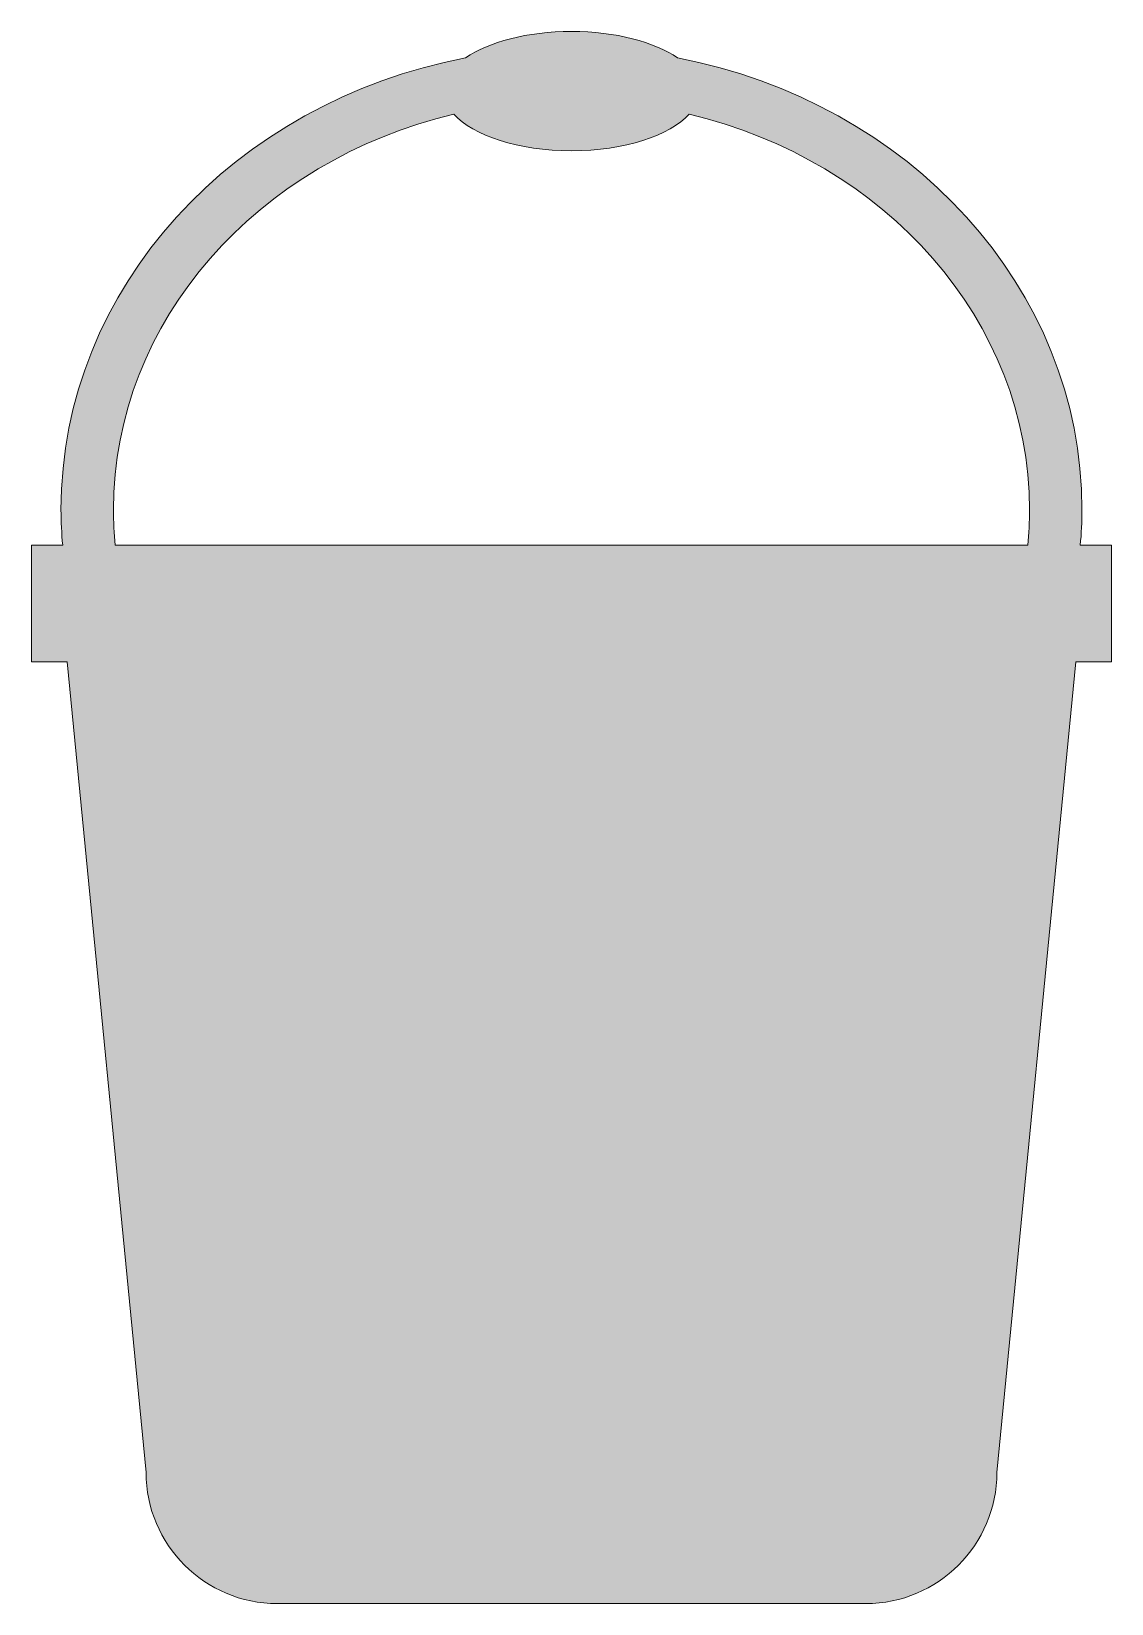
# Model space of a CAD drawing. Header units: inches. Extents: x 0 to 70, y 0 to 102.
import ezdxf

# ---------------------------------------------------------------- set-up
doc = ezdxf.new("R2010")
doc.units = ezdxf.units.IN
doc.header["$MEASUREMENT"] = 0
doc.layers.add('Layer 1', color=7, linetype='Continuous')

msp = doc.modelspace()

# ---------------------------------------------------------------- hatches: boundary and pattern name
at = {"layer": 'Layer 1', "true_color": 0x9196ea}
h = msp.add_hatch(color=161, dxfattribs=at)
h.dxf.hatch_style = 2
edge = h.paths.add_edge_path()
edge.add_spline(control_points=[(69.8, 68.39), (69.8, 68.39), (67.78, 68.39), (67.78, 68.39), (67.85, 69.15), (67.89, 69.92), (67.89, 70.69), (67.89, 85.05), (56.68, 97.04), (41.75, 99.89), (40.27, 100.92), (37.75, 101.6), (34.9, 101.6), (32.05, 101.6), (29.53, 100.92), (28.06, 99.89), (13.12, 97.04), (1.91, 85.05), (1.91, 70.69), (1.91, 69.92), (1.95, 69.15), (2.02, 68.39), (2.02, 68.39), (0, 68.39), (0, 68.39), (0, 68.39), (0, 60.87), (0, 60.87), (0, 60.87), (2.3, 60.87), (2.3, 60.87), (2.3, 60.87), (7.41, 8.47), (7.41, 8.47), (7.41, 3.79), (11.2, 0), (15.88, 0), (15.88, 0), (53.92, 0), (53.92, 0), (58.6, 0), (62.39, 3.79), (62.39, 8.47), (62.39, 8.47), (67.5, 60.87), (67.5, 60.87), (67.5, 60.87), (69.8, 60.87), (69.8, 60.87), (69.8, 60.87), (69.8, 68.39), (69.8, 68.39)], knot_values=[0, 0, 0, 0, 1, 1, 1, 2, 2, 2, 3, 3, 3, 4, 4, 4, 5, 5, 5, 6, 6, 6, 7, 7, 7, 8, 8, 8, 9, 9, 9, 10, 10, 10, 11, 11, 11, 12, 12, 12, 13, 13, 13, 14, 14, 14, 15, 15, 15, 16, 16, 16, 17, 17, 17, 17], degree=3, periodic=1)
edge = h.paths.add_edge_path()
edge.add_spline(control_points=[(5.3, 70.69), (5.3, 82.93), (14.65, 93.25), (27.3, 96.26), (28.54, 94.87), (31.48, 93.89), (34.9, 93.89), (38.32, 93.89), (41.26, 94.87), (42.5, 96.26), (55.15, 93.25), (64.5, 82.93), (64.5, 70.69), (64.5, 69.92), (64.46, 69.15), (64.38, 68.39), (64.38, 68.39), (5.42, 68.39), (5.42, 68.39), (5.34, 69.15), (5.3, 69.92), (5.3, 70.69)], knot_values=[0, 0, 0, 0, 1, 1, 1, 2, 2, 2, 3, 3, 3, 4, 4, 4, 5, 5, 5, 6, 6, 6, 7, 7, 7, 7], degree=3, periodic=1)

# ---------------------------------------------------------------- linework, layer by layer
at = {"layer": 'Layer 1', "lineweight": 0}
for points, knots in [([(69.8, 68.39), (69.8, 68.39), (67.78, 68.39), (67.78, 68.39), (67.85, 69.15), (67.89, 69.92), (67.89, 70.69), (67.89, 85.05), (56.68, 97.04), (41.75, 99.89), (40.27, 100.92), (37.75, 101.6), (34.9, 101.6), (32.05, 101.6), (29.53, 100.92), (28.06, 99.89), (13.12, 97.04), (1.91, 85.05), (1.91, 70.69), (1.91, 69.92), (1.95, 69.15), (2.02, 68.39), (2.02, 68.39), (0, 68.39), (0, 68.39), (0, 68.39), (0, 60.87), (0, 60.87), (0, 60.87), (2.3, 60.87), (2.3, 60.87), (2.3, 60.87), (7.41, 8.47), (7.41, 8.47), (7.41, 3.79), (11.2, 0), (15.88, 0), (15.88, 0), (53.92, 0), (53.92, 0), (58.6, 0), (62.39, 3.79), (62.39, 8.47), (62.39, 8.47), (67.5, 60.87), (67.5, 60.87), (67.5, 60.87), (69.8, 60.87), (69.8, 60.87), (69.8, 60.87), (69.8, 68.39), (69.8, 68.39)], [0, 0, 0, 0, 1, 1, 1, 2, 2, 2, 3, 3, 3, 4, 4, 4, 5, 5, 5, 6, 6, 6, 7, 7, 7, 8, 8, 8, 9, 9, 9, 10, 10, 10, 11, 11, 11, 12, 12, 12, 13, 13, 13, 14, 14, 14, 15, 15, 15, 16, 16, 16, 17, 17, 17, 17]), ([(5.3, 70.69), (5.3, 82.93), (14.65, 93.25), (27.3, 96.26), (28.54, 94.87), (31.48, 93.89), (34.9, 93.89), (38.32, 93.89), (41.26, 94.87), (42.5, 96.26), (55.15, 93.25), (64.5, 82.93), (64.5, 70.69), (64.5, 69.92), (64.46, 69.15), (64.38, 68.39), (64.38, 68.39), (5.42, 68.39), (5.42, 68.39), (5.34, 69.15), (5.3, 69.92), (5.3, 70.69)], [0, 0, 0, 0, 1, 1, 1, 2, 2, 2, 3, 3, 3, 4, 4, 4, 5, 5, 5, 6, 6, 6, 7, 7, 7, 7])]:
    msp.add_open_spline(points, degree=3, knots=knots, dxfattribs=at)

doc.saveas('drawing.dxf')
